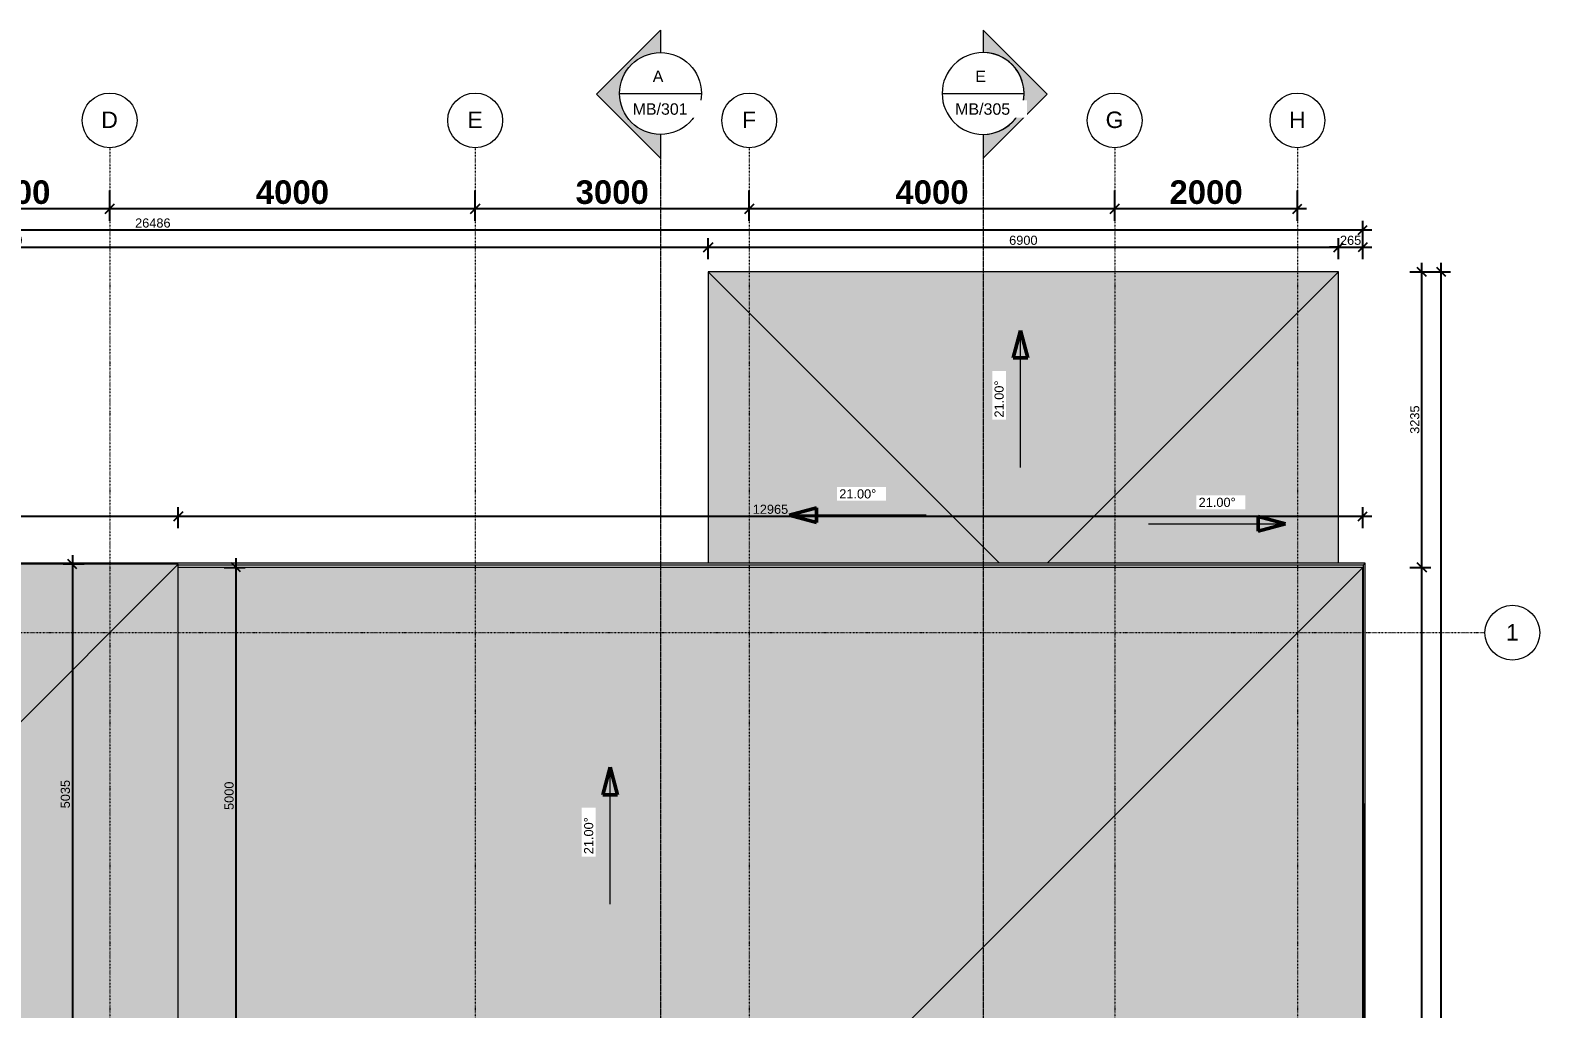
# Model space of a CAD drawing. Header units: millimetres. Extents: x -21051 to 202668, y -15646 to 13691.
# Drawn here: x 185736 to 202259, y 2977 to 13691 of the extents above; entities that cross this region are included whole.
import ezdxf

# ---------------------------------------------------------------- set-up
doc = ezdxf.new("R2010")
doc.units = ezdxf.units.MM
doc.linetypes.add('Dash dot', pattern=[15.875, 6.35, -4.7625, 0, -4.7625])
doc.linetypes.add('TD_Level Line', pattern=[8, 4, -2, 0, -2])
for name, color, linetype, lineweight in [('A-ANNO-DIMS', 211, 'Continuous', 9), ('A-DETL-MBND', 5, 'Continuous', 5), ('A-ROOF', 132, 'Continuous', 5), ('A-ROOF-PATT', 132, 'Continuous', 5), ('G-ANNO-DIMS', 111, 'Continuous', 9), ('G-ANNO-SYMB', 111, 'Continuous', 9), ('S-GRID', 1, 'Continuous', 9), ('S-GRID-IDEN', 1, 'Continuous', 9)]:
    doc.layers.add(name, color=color, linetype=linetype, lineweight=lineweight)
doc.layers.get('0').off()
doc.styles.add('Arial', font='arial.ttf', dxfattribs={"height": 250})
doc.styles.add('Arial_1', font='arial.ttf', dxfattribs={"height": 125})
doc.styles.add('Arial_2', font='arial.ttf', dxfattribs={"height": 180})
doc.styles.add('Arial_3', font='arial.ttf', dxfattribs={"height": 100})
doc.styles.add('Arial_B', font='arialbd.ttf', dxfattribs={"height": 257.936508})
doc.dimstyles.new('Arial_1_0', dxfattribs={"dimscale": 304.8, "dimtxt": 102.02594, "dimasz": 0.328084, "dimexe": 0.328084, "dimexo": 0.0625, "dimgap": 0.082021, "dimtad": 1, "dimdec": 0, "dimzin": 0, "dimdsep": 46, "dimtxsty": 'Arial_3', "dimblk1": 'OBLIQUE', "dimblk2": 'OBLIQUE', "dimsah": 1, "dimcen": 0.09, "dimdle": 0.328084, "dimazin": 0, "dimtfac": 1, "dimtdec": 4, "dimtix": 1, "dimtmove": 0, "dimatfit": 3, "dimfxl": 0.492126, "dimfxlon": 1, "dimtvp": 1, "dimtolj": 1, "dimtzin": 0, "dimarcsym": 2})
doc.dimstyles.new('Arial_2_5', dxfattribs={"dimscale": 304.8, "dimtxt": 255.06485, "dimasz": 0.328084, "dimexe": 0.656168, "dimexo": 0.0625, "dimgap": 0.164042, "dimtad": 1, "dimdec": 0, "dimzin": 0, "dimdsep": 46, "dimtxsty": 'Arial_B', "dimblk1": 'OBLIQUE', "dimblk2": 'OBLIQUE', "dimsah": 1, "dimcen": 0.09, "dimdle": 0.328084, "dimazin": 0, "dimtfac": 1, "dimtdec": 4, "dimtix": 1, "dimtmove": 0, "dimatfit": 3, "dimfxl": 0.492126, "dimfxlon": 1, "dimtvp": 1, "dimtolj": 1, "dimtzin": 0, "dimarcsym": 2})

# ---------------------------------------------------------------- blocks, each defined once
blk = doc.blocks.new('PARAPET4 - PARAPET-973503-03_Roof Level')
at = {"layer": 'A-DETL-MBND'}
for p, q in [((7273, -9136), (6532, 13433)), ((6828, 3847), (7254, -9117)), ((-9183, -9677), (7273, -9136)), ((7254, -9117), (-9164, -9657))]:
    blk.add_line(p, q, dxfattribs=at)
blk.add_open_spline([(7254, -9117), (7256, -9119), (7259, -9121), (7262, -9125), (7264, -9127), (7266, -9128), (7267, -9130), (7269, -9131), (7271, -9133), (7273, -9135), (7274, -9136), (7274, -9136), (7273, -9135)], degree=3, knots=[-1, -1, -1, -1, -0.9166667, -0.875, -0.8333333, -0.7916667, -0.7708333, -0.75, -0.6666667, -0.6111111, -0.5555556, -0.4444444, -0.4444444, -0.4444444, -0.4444444], dxfattribs=at)
blk = doc.blocks.new('Section - _-1243848-03_Roof Level')
at = {"layer": 'G-ANNO-SYMB'}
h = blk.add_hatch(color=256, dxfattribs=at)
edge = h.paths.add_edge_path()
edge.add_line((-12.93, 0), (-5.93, 7))
edge.add_line((-5.93, 7), (1.07, 0))
edge.add_line((1.07, 0), (-1.52, 0))
edge.add_arc((-6, 0), 4.48, 0, 180)
edge.add_line((-10.48, 0), (-12.93, 0))
for p, q in [((-5.93, 7), (-12.93, 0)), ((1.07, 0), (-5.93, 7)), ((-12.93, 0), (-10.48, 0)), ((-1.52, 0), (1.07, 0))]:
    blk.add_line(p, q, dxfattribs=at)
for start, end in [(360, 180), (0, 180), (180, 360)]:
    blk.add_arc((-6, 0), 4.48, start, end, dxfattribs=at)
blk = doc.blocks.new('Grid - _-182767-03_Roof Level')
at = {"layer": 'S-GRID-IDEN'}
blk.add_circle((0, 0), 3, dxfattribs=at)
blk = doc.blocks.new('_Oblique')
at = {"color": 0, "linetype": 'ByBlock', "lineweight": -2}
blk.add_line((-0.5, -0.5), (0.5, 0.5), dxfattribs=at)
blk = doc.blocks.new('*D1667')
at = {"layer": 'A-ANNO-DIMS', "color": 0, "lineweight": -2, "transparency": 16777216}
for p, q in [((197606, 11604), (197606, 11935)), ((199606, 11604), (199606, 11935)), ((199706, 11735), (197506, 11735))]:
    blk.add_line(p, q, dxfattribs=at)
at = {"layer": 'Defpoints', "color": 0, "transparency": 16777216}
for p in [(197606, 11735), (197606, 11585), (199606, 11585)]:
    blk.add_point(p, dxfattribs=at)
at = {"layer": 'A-ANNO-DIMS', "color": 0, "lineweight": -2, "transparency": 16777216, "xscale": 100, "yscale": 100, "zscale": 100, "rotation": 180}
blk.add_blockref('_Oblique', (197606, 11735), dxfattribs=at)
at = {"layer": 'A-ANNO-DIMS', "color": 0, "lineweight": -2, "transparency": 16777216, "xscale": 100, "yscale": 100, "zscale": 100}
blk.add_blockref('_Oblique', (199606, 11735), dxfattribs=at)
at = {"layer": 'A-ANNO-DIMS', "color": 0, "transparency": 16777216, "insert": (198606, 11916), "char_height": 257.9, "width": 932.81, "attachment_point": 5, "style": 'Arial_B'}
blk.add_mtext('\\A1;2000', dxfattribs=at)
blk = doc.blocks.new('*D1668')
at = {"layer": 'A-ANNO-DIMS', "color": 0, "lineweight": -2, "transparency": 16777216}
for p, q in [((193606, 11604), (193606, 11935)), ((197606, 11604), (197606, 11935)), ((197706, 11735), (193506, 11735))]:
    blk.add_line(p, q, dxfattribs=at)
at = {"layer": 'Defpoints', "color": 0, "transparency": 16777216}
for p in [(193606, 11735), (193606, 11585), (197606, 11585)]:
    blk.add_point(p, dxfattribs=at)
at = {"layer": 'A-ANNO-DIMS', "color": 0, "lineweight": -2, "transparency": 16777216, "xscale": 100, "yscale": 100, "zscale": 100, "rotation": 180}
blk.add_blockref('_Oblique', (193606, 11735), dxfattribs=at)
at = {"layer": 'A-ANNO-DIMS', "color": 0, "lineweight": -2, "transparency": 16777216, "xscale": 100, "yscale": 100, "zscale": 100}
blk.add_blockref('_Oblique', (197606, 11735), dxfattribs=at)
at = {"layer": 'A-ANNO-DIMS', "color": 0, "transparency": 16777216, "insert": (195606, 11916), "char_height": 257.9, "width": 932.81, "attachment_point": 5, "style": 'Arial_B'}
blk.add_mtext('\\A1;4000', dxfattribs=at)
blk = doc.blocks.new('*D1669')
at = {"layer": 'A-ANNO-DIMS', "color": 0, "lineweight": -2, "transparency": 16777216}
for p, q in [((190606, 11604), (190606, 11935)), ((193606, 11604), (193606, 11935)), ((193706, 11735), (190506, 11735))]:
    blk.add_line(p, q, dxfattribs=at)
at = {"layer": 'Defpoints', "color": 0, "transparency": 16777216}
for p in [(190606, 11735), (190606, 11585), (193606, 11585)]:
    blk.add_point(p, dxfattribs=at)
at = {"layer": 'A-ANNO-DIMS', "color": 0, "lineweight": -2, "transparency": 16777216, "xscale": 100, "yscale": 100, "zscale": 100, "rotation": 180}
blk.add_blockref('_Oblique', (190606, 11735), dxfattribs=at)
at = {"layer": 'A-ANNO-DIMS', "color": 0, "lineweight": -2, "transparency": 16777216, "xscale": 100, "yscale": 100, "zscale": 100}
blk.add_blockref('_Oblique', (193606, 11735), dxfattribs=at)
at = {"layer": 'A-ANNO-DIMS', "color": 0, "transparency": 16777216, "insert": (192106, 11916), "char_height": 257.9, "width": 932.81, "attachment_point": 5, "style": 'Arial_B'}
blk.add_mtext('\\A1;3000', dxfattribs=at)
blk = doc.blocks.new('*D1670')
at = {"layer": 'A-ANNO-DIMS', "color": 0, "lineweight": -2, "transparency": 16777216}
for p, q in [((186606, 11604), (186606, 11935)), ((190606, 11604), (190606, 11935)), ((190706, 11735), (186506, 11735))]:
    blk.add_line(p, q, dxfattribs=at)
at = {"layer": 'Defpoints', "color": 0, "transparency": 16777216}
for p in [(186606, 11735), (186606, 11585), (190606, 11585)]:
    blk.add_point(p, dxfattribs=at)
at = {"layer": 'A-ANNO-DIMS', "color": 0, "lineweight": -2, "transparency": 16777216, "xscale": 100, "yscale": 100, "zscale": 100, "rotation": 180}
blk.add_blockref('_Oblique', (186606, 11735), dxfattribs=at)
at = {"layer": 'A-ANNO-DIMS', "color": 0, "lineweight": -2, "transparency": 16777216, "xscale": 100, "yscale": 100, "zscale": 100}
blk.add_blockref('_Oblique', (190606, 11735), dxfattribs=at)
at = {"layer": 'A-ANNO-DIMS', "color": 0, "transparency": 16777216, "insert": (188606, 11916), "char_height": 257.9, "width": 932.81, "attachment_point": 5, "style": 'Arial_B'}
blk.add_mtext('\\A1;4000', dxfattribs=at)
blk = doc.blocks.new('*D1671')
at = {"layer": 'A-ANNO-DIMS', "color": 0, "lineweight": -2, "transparency": 16777216}
for p, q in [((184506, 11604), (184506, 11935)), ((186606, 11604), (186606, 11935)), ((186706, 11735), (184406, 11735))]:
    blk.add_line(p, q, dxfattribs=at)
at = {"layer": 'Defpoints', "color": 0, "transparency": 16777216}
for p in [(184506, 11735), (184506, 11585), (186606, 11585)]:
    blk.add_point(p, dxfattribs=at)
at = {"layer": 'A-ANNO-DIMS', "color": 0, "lineweight": -2, "transparency": 16777216, "xscale": 100, "yscale": 100, "zscale": 100, "rotation": 180}
blk.add_blockref('_Oblique', (184506, 11735), dxfattribs=at)
at = {"layer": 'A-ANNO-DIMS', "color": 0, "lineweight": -2, "transparency": 16777216, "xscale": 100, "yscale": 100, "zscale": 100}
blk.add_blockref('_Oblique', (186606, 11735), dxfattribs=at)
at = {"layer": 'A-ANNO-DIMS', "color": 0, "transparency": 16777216, "insert": (185556, 11916), "char_height": 257.9, "width": 932.81, "attachment_point": 5, "style": 'Arial_B'}
blk.add_mtext('\\A1;2100', dxfattribs=at)
blk = doc.blocks.new('*D1633')
at = {"layer": 'A-ANNO-DIMS', "color": 0, "lineweight": -2, "transparency": 16777216}
for p, q in [((177756, 8238), (177756, 8469)), ((187356, 8238), (187356, 8469)), ((177656, 8369), (187456, 8369))]:
    blk.add_line(p, q, dxfattribs=at)
at = {"layer": 'Defpoints', "color": 0, "transparency": 16777216}
for p in [(187356, 8369), (177756, 8219), (187356, 8219)]:
    blk.add_point(p, dxfattribs=at)
at = {"layer": 'A-ANNO-DIMS', "color": 0, "lineweight": -2, "transparency": 16777216, "xscale": 100, "yscale": 100, "zscale": 100, "rotation": 180}
blk.add_blockref('_Oblique', (177756, 8369), dxfattribs=at)
at = {"layer": 'A-ANNO-DIMS', "color": 0, "lineweight": -2, "transparency": 16777216, "xscale": 100, "yscale": 100, "zscale": 100}
blk.add_blockref('_Oblique', (187356, 8369), dxfattribs=at)
at = {"layer": 'A-ANNO-DIMS', "color": 0, "transparency": 16777216, "insert": (182556, 8445), "char_height": 100, "width": 369.18, "attachment_point": 5, "style": 'Arial_3'}
blk.add_mtext('\\A1;9600', dxfattribs=at)
blk = doc.blocks.new('*D1634')
at = {"layer": 'A-ANNO-DIMS', "color": 0, "lineweight": -2, "transparency": 16777216}
for p, q in [((187356, 8238), (187356, 8469)), ((200321, 8238), (200321, 8469)), ((187256, 8369), (200421, 8369))]:
    blk.add_line(p, q, dxfattribs=at)
at = {"layer": 'Defpoints', "color": 0, "transparency": 16777216}
for p in [(200321, 8369), (187356, 8219), (200321, 8219)]:
    blk.add_point(p, dxfattribs=at)
at = {"layer": 'A-ANNO-DIMS', "color": 0, "lineweight": -2, "transparency": 16777216, "xscale": 100, "yscale": 100, "zscale": 100, "rotation": 180}
blk.add_blockref('_Oblique', (187356, 8369), dxfattribs=at)
at = {"layer": 'A-ANNO-DIMS', "color": 0, "lineweight": -2, "transparency": 16777216, "xscale": 100, "yscale": 100, "zscale": 100}
blk.add_blockref('_Oblique', (200321, 8369), dxfattribs=at)
at = {"layer": 'A-ANNO-DIMS', "color": 0, "transparency": 16777216, "insert": (193838, 8445), "char_height": 100, "width": 461.47, "attachment_point": 5, "style": 'Arial_3'}
blk.add_mtext('\\A1;12965', dxfattribs=at)
blk = doc.blocks.new('*D1636')
at = {"layer": 'A-ANNO-DIMS', "color": 0, "lineweight": -2, "transparency": 16777216}
for p, q in [((177756, 11183), (177756, 11414)), ((193156, 11183), (193156, 11414)), ((177656, 11314), (193256, 11314))]:
    blk.add_line(p, q, dxfattribs=at)
at = {"layer": 'Defpoints', "color": 0, "transparency": 16777216}
for p in [(193156, 11314), (177756, 11164), (193156, 11164)]:
    blk.add_point(p, dxfattribs=at)
at = {"layer": 'A-ANNO-DIMS', "color": 0, "lineweight": -2, "transparency": 16777216, "xscale": 100, "yscale": 100, "zscale": 100, "rotation": 180}
blk.add_blockref('_Oblique', (177756, 11314), dxfattribs=at)
at = {"layer": 'A-ANNO-DIMS', "color": 0, "lineweight": -2, "transparency": 16777216, "xscale": 100, "yscale": 100, "zscale": 100}
blk.add_blockref('_Oblique', (193156, 11314), dxfattribs=at)
at = {"layer": 'A-ANNO-DIMS', "color": 0, "transparency": 16777216, "insert": (185456, 11390), "char_height": 100, "width": 461.47, "attachment_point": 5, "style": 'Arial_3'}
blk.add_mtext('\\A1;15400', dxfattribs=at)
blk = doc.blocks.new('*D1637')
at = {"layer": 'A-ANNO-DIMS', "color": 0, "lineweight": -2, "transparency": 16777216}
for p, q in [((193156, 11183), (193156, 11414)), ((200056, 11183), (200056, 11414)), ((193056, 11314), (200156, 11314))]:
    blk.add_line(p, q, dxfattribs=at)
at = {"layer": 'Defpoints', "color": 0, "transparency": 16777216}
for p in [(200056, 11314), (193156, 11164), (200056, 11164)]:
    blk.add_point(p, dxfattribs=at)
at = {"layer": 'A-ANNO-DIMS', "color": 0, "lineweight": -2, "transparency": 16777216, "xscale": 100, "yscale": 100, "zscale": 100, "rotation": 180}
blk.add_blockref('_Oblique', (193156, 11314), dxfattribs=at)
at = {"layer": 'A-ANNO-DIMS', "color": 0, "lineweight": -2, "transparency": 16777216, "xscale": 100, "yscale": 100, "zscale": 100}
blk.add_blockref('_Oblique', (200056, 11314), dxfattribs=at)
at = {"layer": 'A-ANNO-DIMS', "color": 0, "transparency": 16777216, "insert": (196606, 11390), "char_height": 100, "width": 369.18, "attachment_point": 5, "style": 'Arial_3'}
blk.add_mtext('\\A1;6900', dxfattribs=at)
blk = doc.blocks.new('*D1638')
at = {"layer": 'A-ANNO-DIMS', "color": 0, "lineweight": -2, "transparency": 16777216}
for p, q in [((200056, 11183), (200056, 11414)), ((200321, 11183), (200321, 11414)), ((200056, 11314), (199956, 11314)), ((200056, 11314), (200321, 11314)), ((200321, 11314), (200421, 11314))]:
    blk.add_line(p, q, dxfattribs=at)
at = {"layer": 'Defpoints', "color": 0, "transparency": 16777216}
for p in [(200321, 11314), (200056, 11164), (200321, 11164)]:
    blk.add_point(p, dxfattribs=at)
at = {"layer": 'A-ANNO-DIMS', "color": 0, "lineweight": -2, "transparency": 16777216, "xscale": 100, "yscale": 100, "zscale": 100}
blk.add_blockref('_Oblique', (200056, 11314), dxfattribs=at)
at = {"layer": 'A-ANNO-DIMS', "color": 0, "lineweight": -2, "transparency": 16777216, "xscale": 100, "yscale": 100, "zscale": 100, "rotation": 180}
blk.add_blockref('_Oblique', (200321, 11314), dxfattribs=at)
at = {"layer": 'A-ANNO-DIMS', "color": 0, "transparency": 16777216, "insert": (200188, 11390), "char_height": 100, "width": 276.88, "attachment_point": 5, "style": 'Arial_3'}
blk.add_mtext('\\A1;265', dxfattribs=at)
blk = doc.blocks.new('*D1639')
at = {"layer": 'A-ANNO-DIMS', "color": 0, "lineweight": -2, "transparency": 16777216}
for p, q in [((173834, 11372), (173834, 11603)), ((200321, 11372), (200321, 11603)), ((200421, 11503), (173734, 11503))]:
    blk.add_line(p, q, dxfattribs=at)
at = {"layer": 'Defpoints', "color": 0, "transparency": 16777216}
for p in [(173834, 11503), (173834, 11353), (200321, 11353)]:
    blk.add_point(p, dxfattribs=at)
at = {"layer": 'A-ANNO-DIMS', "color": 0, "lineweight": -2, "transparency": 16777216, "xscale": 100, "yscale": 100, "zscale": 100, "rotation": 180}
blk.add_blockref('_Oblique', (173834, 11503), dxfattribs=at)
at = {"layer": 'A-ANNO-DIMS', "color": 0, "lineweight": -2, "transparency": 16777216, "xscale": 100, "yscale": 100, "zscale": 100}
blk.add_blockref('_Oblique', (200321, 11503), dxfattribs=at)
at = {"layer": 'A-ANNO-DIMS', "color": 0, "transparency": 16777216, "insert": (187078, 11579), "char_height": 100, "width": 461.47, "attachment_point": 5, "style": 'Arial_3'}
blk.add_mtext('\\A1;26486', dxfattribs=at)
blk = doc.blocks.new('*D1660')
at = {"layer": 'A-ANNO-DIMS', "color": 0, "lineweight": -2, "transparency": 16777216}
for p, q in [((187858, 7809), (188089, 7809)), ((187989, 2709), (187989, 7909)), ((187858, 2809), (188089, 2809))]:
    blk.add_line(p, q, dxfattribs=at)
at = {"layer": 'Defpoints', "color": 0, "transparency": 16777216}
for p in [(187839, 7809), (187989, 7809), (187839, 2809)]:
    blk.add_point(p, dxfattribs=at)
at = {"layer": 'A-ANNO-DIMS', "color": 0, "lineweight": -2, "transparency": 16777216, "xscale": 100, "yscale": 100, "zscale": 100}
for p, rotation in [((187989, 7809), 90), ((187989, 2809), 270)]:
    blk.add_blockref('_Oblique', p, dxfattribs=dict(at, rotation=rotation))
at = {"layer": 'A-ANNO-DIMS', "color": 0, "transparency": 16777216, "insert": (187913, 5309), "char_height": 100, "width": 369.18, "attachment_point": 5, "rotation": 90, "style": 'Arial_3'}
blk.add_mtext('\\A1;5000', dxfattribs=at)
blk = doc.blocks.new('*D1661')
at = {"layer": 'A-ANNO-DIMS', "color": 0, "lineweight": -2, "transparency": 16777216}
for p, q in [((186197, 7944), (186197, 2709)), ((186328, 7844), (186097, 7844)), ((186328, 2809), (186097, 2809))]:
    blk.add_line(p, q, dxfattribs=at)
at = {"layer": 'Defpoints', "color": 0, "transparency": 16777216}
for p in [(186347, 7844), (186197, 2809), (186347, 2809)]:
    blk.add_point(p, dxfattribs=at)
at = {"layer": 'A-ANNO-DIMS', "color": 0, "lineweight": -2, "transparency": 16777216, "xscale": 100, "yscale": 100, "zscale": 100}
for p, rotation in [((186197, 7844), 90), ((186197, 2809), 270)]:
    blk.add_blockref('_Oblique', p, dxfattribs=dict(at, rotation=rotation))
at = {"layer": 'A-ANNO-DIMS', "color": 0, "transparency": 16777216, "insert": (186121, 5327), "char_height": 100, "width": 369.18, "attachment_point": 5, "rotation": 90, "style": 'Arial_3'}
blk.add_mtext('\\A1;5035', dxfattribs=at)
blk = doc.blocks.new('*D1629')
at = {"layer": 'A-ANNO-DIMS', "color": 0, "lineweight": -2, "transparency": 16777216}
for p, q in [((200836, 7809), (201067, 7809)), ((200967, -8721), (200967, 7909)), ((200836, -8621), (201067, -8621))]:
    blk.add_line(p, q, dxfattribs=at)
at = {"layer": 'Defpoints', "color": 0, "transparency": 16777216}
for p in [(200817, 7809), (200967, 7809), (200817, -8621)]:
    blk.add_point(p, dxfattribs=at)
at = {"layer": 'A-ANNO-DIMS', "color": 0, "lineweight": -2, "transparency": 16777216, "xscale": 100, "yscale": 100, "zscale": 100}
for p, rotation in [((200967, 7809), 90), ((200967, -8621), 270)]:
    blk.add_blockref('_Oblique', p, dxfattribs=dict(at, rotation=rotation))
at = {"layer": 'A-ANNO-DIMS', "color": 0, "transparency": 16777216, "insert": (200891, -406), "char_height": 100, "width": 461.47, "attachment_point": 5, "rotation": 90, "style": 'Arial_3'}
blk.add_mtext('\\A1;16430', dxfattribs=at)
blk = doc.blocks.new('*D1630')
at = {"layer": 'A-ANNO-DIMS', "color": 0, "lineweight": -2, "transparency": 16777216}
for p, q in [((200967, 7709), (200967, 11144)), ((200836, 11044), (201067, 11044)), ((200836, 7809), (201067, 7809))]:
    blk.add_line(p, q, dxfattribs=at)
at = {"layer": 'Defpoints', "color": 0, "transparency": 16777216}
for p in [(200817, 11044), (200967, 11044), (200817, 7809)]:
    blk.add_point(p, dxfattribs=at)
at = {"layer": 'A-ANNO-DIMS', "color": 0, "lineweight": -2, "transparency": 16777216, "xscale": 100, "yscale": 100, "zscale": 100}
for p, rotation in [((200967, 11044), 90), ((200967, 7809), 270)]:
    blk.add_blockref('_Oblique', p, dxfattribs=dict(at, rotation=rotation))
at = {"layer": 'A-ANNO-DIMS', "color": 0, "transparency": 16777216, "insert": (200891, 9427), "char_height": 100, "width": 369.18, "attachment_point": 5, "rotation": 90, "style": 'Arial_3'}
blk.add_mtext('\\A1;3235', dxfattribs=at)
blk = doc.blocks.new('*D1631')
at = {"layer": 'A-ANNO-DIMS', "color": 0, "lineweight": -2, "transparency": 16777216}
for p, q in [((201181, -12721), (201181, 11144)), ((201050, 11044), (201281, 11044)), ((201050, -12621), (201281, -12621))]:
    blk.add_line(p, q, dxfattribs=at)
at = {"layer": 'Defpoints', "color": 0, "transparency": 16777216}
for p in [(201031, 11044), (201181, 11044), (201031, -12621)]:
    blk.add_point(p, dxfattribs=at)
at = {"layer": 'A-ANNO-DIMS', "color": 0, "lineweight": -2, "transparency": 16777216, "xscale": 100, "yscale": 100, "zscale": 100}
for p, rotation in [((201181, 11044), 90), ((201181, -12621), 270)]:
    blk.add_blockref('_Oblique', p, dxfattribs=dict(at, rotation=rotation))
at = {"layer": 'A-ANNO-DIMS', "color": 0, "transparency": 16777216, "insert": (201105, -788), "char_height": 100, "width": 461.47, "attachment_point": 5, "rotation": 90, "style": 'Arial_3'}
blk.add_mtext('\\A1;23665', dxfattribs=at)

msp = doc.modelspace()

# ---------------------------------------------------------------- hatches: boundary and pattern name
at = {"layer": 'A-DETL-MBND'}
h = msp.add_hatch(dxfattribs=at)
h.set_pattern_fill('FP_11', color=256, style=0, pattern_type=2)
h.set_pattern_definition([(185.321, (191581.6423, 768.729), (1422.777465, 126.991261), [109.552, -2629.24]), (90, (191472.56, 758.57), (-118.565, 127), [10.16, -116.84]), (270, (191463.08, 885.57), (118.565, -127), [35.56, -91.44]), (0, (191463.08, 850.01), (118.565, 127), [11.856, -106.708]), (180, (191474.93, 768.73), (-118.565, -127), [11.856, -106.708]), (270, (191463.08, 768.73), (118.565, -127), [10.16, -116.84]), (270, (191472.56, 885.57), (118.565, -127), [25.4, -101.6]), (354.679, (191472.5623, 860.169), (1422.777465, -126.991261), [109.552, -2629.24]), (320.782, (191478.4913, 860.169), (-2015.6072356, 1650.990985), [32.138, -3181.648]), (287.286, (191503.39, 839.85), (118.566, -253.99939), [31.922, -367.1]), (252.714, (191512.875, 809.37), (118.566, 253.99939), [31.922, -367.1]), (219.218, (191503.3893, 778.889), (-2015.6072356, -1650.990985), [32.138, -3181.648]), (288.981, (191495.09, 833.499), (-474.2663295, 1396.997354), [25.517, -2526.225]), (251.019, (191503.389, 809.369), (-474.2663295, -1396.997354), [25.517, -2526.225]), (219.321, (191495.09, 785.239), (-1541.347746, -1269.9923843), [26.055, -2579.41]), (320.679, (191474.934, 850.009), (-1541.347746, 1269.9923843), [26.055, -2579.41])])
h.paths.add_polyline_path([(195019.6, 7854.7), (196345.3, 7854.7), (193155.9, 11044), (193155.9, 7854.7), (194595.4, 7854.7)])
h = msp.add_hatch(dxfattribs=at)
h.set_pattern_fill('FP_12', color=256, style=0, pattern_type=2)
h.set_pattern_definition([(95.321, (190860.0623, 1865.303), (126.991261, -1422.7774649), [109.552, -2629.24]), (0, (190849.9, 1974.38), (127, 118.565), [10.16, -116.84]), (180, (190976.9, 1983.87), (-127, -118.565), [35.56, -91.44]), (270, (190941.34, 1983.87), (127, -118.565), [11.856, -106.708]), (90, (190860.06, 1972.01), (-127, 118.565), [11.856, -106.708]), (180, (190860.06, 1983.87), (-127, -118.565), [10.16, -116.84]), (180, (190976.9, 1974.38), (-127, -118.565), [25.4, -101.6]), (264.679, (190951.5023, 1974.383), (-126.991261, -1422.777465), [109.552, -2629.24]), (230.782, (190951.5023, 1968.455), (1650.990985, 2015.6072356), [32.138, -3181.648]), (197.286, (190931.182, 1943.556), (-253.99939, -118.566), [31.922, -367.1]), (162.714, (190900.702, 1934.07), (253.99939, -118.566), [31.922, -367.1]), (129.218, (190870.2223, 1943.556), (-1650.990985, 2015.6072356), [32.138, -3181.648]), (198.981, (190924.832, 1951.856), (1396.9973541, 474.2663295), [25.517, -2526.225]), (161.019, (190900.702, 1943.556), (-1396.9973541, 474.2663295), [25.517, -2526.225]), (129.321, (190876.572, 1951.856), (-1269.9923843, 1541.3477461), [26.055, -2579.41]), (230.679, (190941.342, 1972.012), (1269.9923843, 1541.3477461), [26.055, -2579.41])])
h.paths.add_polyline_path([(196345.3, 7854.7), (196866.6, 7854.7), (200055.9, 11044), (193155.9, 11044), (196292.3, 7907.7)])
h = msp.add_hatch(dxfattribs=at)
h.set_pattern_fill('FP_13', color=256, style=0, pattern_type=2)
h.set_pattern_definition([(5.321, (191818.0063, 1002.409), (-1422.7774649, -126.991261), [109.552, -2629.24]), (270, (191927.09, 1012.57), (118.565, -127), [10.16, -116.84]), (90, (191936.57, 885.57), (-118.565, 127), [35.56, -91.44]), (180, (191936.57, 921.13), (-118.565, -127), [11.856, -106.708]), (0, (191924.71, 1002.41), (118.565, 127), [11.856, -106.708]), (90, (191936.57, 1002.41), (-118.565, 127), [10.16, -116.84]), (90, (191927.09, 885.57), (-118.565, 127), [25.4, -101.6]), (174.679, (191927.0863, 910.969), (-1422.7774649, 126.991261), [109.552, -2629.24]), (140.782, (191921.1573, 910.969), (2015.6072356, -1650.990985), [32.138, -3181.648]), (107.286, (191896.26, 931.29), (-118.566, 253.99939), [31.922, -367.1]), (72.714, (191886.773, 961.77), (-118.566, -253.99939), [31.922, -367.1]), (39.218, (191896.2593, 992.249), (2015.6072356, 1650.990985), [32.138, -3181.648]), (108.981, (191904.558, 937.639), (474.2663295, -1396.9973541), [25.517, -2526.225]), (71.019, (191896.259, 961.769), (474.2663295, 1396.9973541), [25.517, -2526.225]), (39.321, (191904.558, 985.899), (1541.3477461, 1269.9923843), [26.055, -2579.41]), (140.679, (191924.714, 921.129), (1541.3477461, -1269.9923843), [26.055, -2579.41])])
h.paths.add_polyline_path([(198837.5, 7854.7), (200055.9, 7854.7), (200055.9, 11044), (196866.6, 7854.7), (197989.1, 7854.7)])
h = msp.add_hatch(dxfattribs=at)
h.set_pattern_fill('FP_1', color=256, style=0, pattern_type=2)
h.set_pattern_definition([(95.321, (190860.0623, 1786.207), (126.991261, -1422.777465), [109.552, -2629.24]), (0, (190849.9, 1895.29), (127, 118.565), [10.16, -116.84]), (180, (190976.9, 1904.77), (-127, -118.565), [35.56, -91.44]), (270, (190941.34, 1904.77), (127, -118.565), [11.856, -106.708]), (90, (190860.06, 1892.91), (-127, 118.565), [11.856, -106.708]), (180, (190860.06, 1904.77), (-127, -118.565), [10.16, -116.84]), (180, (190976.9, 1895.29), (-127, -118.565), [25.4, -101.6]), (264.679, (190951.5023, 1895.287), (-126.991261, -1422.777465), [109.552, -2629.24]), (230.782, (190951.5023, 1889.359), (1650.990985, 2015.6072356), [32.138, -3181.648]), (197.286, (190931.182, 1864.46), (-253.99939, -118.566), [31.922, -367.1]), (162.714, (190900.702, 1854.975), (253.99939, -118.566), [31.922, -367.1]), (129.218, (190870.2223, 1864.46), (-1650.990985, 2015.6072356), [32.138, -3181.648]), (198.981, (190924.832, 1872.759), (1396.997354, 474.2663295), [25.517, -2526.225]), (161.019, (190900.702, 1864.46), (-1396.997354, 474.2663295), [25.517, -2526.225]), (129.321, (190876.572, 1872.759), (-1269.9923843, 1541.347746), [26.055, -2579.41]), (230.679, (190941.342, 1892.915), (1269.9923843, 1541.347746), [26.055, -2579.41])])
h.paths.add_polyline_path([(193735.9, 1224), (200320.9, 7809), (187355.9, 7809), (187355.9, 2824), (193735.9, 2824), (193735.9, 2056.8)])
h = msp.add_hatch(dxfattribs=at)
h.set_pattern_fill('FP_2', color=256, style=0, pattern_type=2)
h.set_pattern_definition([(5.321, (192188.4063, 1002.409), (-1422.777465, -126.991261), [109.552, -2629.24]), (270, (192297.49, 1012.57), (118.565, -127), [10.16, -116.84]), (90, (192306.97, 885.57), (-118.565, 127), [35.56, -91.44]), (180, (192306.97, 921.13), (-118.565, -127), [11.856, -106.708]), (0, (192295.12, 1002.41), (118.565, 127), [11.856, -106.708]), (90, (192306.97, 1002.41), (-118.565, 127), [10.16, -116.84]), (90, (192297.49, 885.57), (-118.565, 127), [25.4, -101.6]), (174.679, (192297.4863, 910.969), (-1422.777465, 126.991261), [109.552, -2629.24]), (140.782, (192291.5583, 910.969), (2015.6072356, -1650.990985), [32.138, -3181.648]), (107.286, (192266.66, 931.29), (-118.566, 253.99939), [31.922, -367.1]), (72.714, (192257.174, 961.77), (-118.566, -253.99939), [31.922, -367.1]), (39.218, (192266.6593, 992.249), (2015.6072356, 1650.990985), [32.138, -3181.648]), (108.981, (192274.959, 937.639), (474.2663295, -1396.9973541), [25.517, -2526.225]), (71.019, (192266.659, 961.769), (474.2663295, 1396.9973541), [25.517, -2526.225]), (39.321, (192274.959, 985.899), (1541.347746, 1269.9923843), [26.055, -2579.41]), (140.679, (192295.115, 921.129), (1541.347746, -1269.9923843), [26.055, -2579.41])])
h.paths.add_polyline_path([(200320.9, -8621), (200320.9, 7809), (193735.9, 1224), (193735.9, -2036), (200195.5, -8495.5)])
at = {"layer": 'A-ROOF-PATT'}
h = msp.add_hatch(dxfattribs=at)
h.set_pattern_fill('FP_9', color=256, style=0, pattern_type=2)
h.set_pattern_definition([(95.321, (190860.0623, 1742.186), (126.991261, -1422.7774649), [109.552, -2629.24]), (0, (190849.9, 1851.26), (127, 118.565), [10.16, -116.84]), (180, (190976.9, 1860.75), (-127, -118.565), [35.56, -91.44]), (270, (190941.34, 1860.75), (127, -118.565), [11.856, -106.708]), (90, (190860.06, 1848.9), (-127, 118.565), [11.856, -106.708]), (180, (190860.06, 1860.75), (-127, -118.565), [10.16, -116.84]), (180, (190976.9, 1851.26), (-127, -118.565), [25.4, -101.6]), (264.679, (190951.5023, 1851.265), (-126.991261, -1422.7774649), [109.552, -2629.24]), (230.782, (190951.5023, 1845.337), (1650.990985, 2015.6072356), [32.138, -3181.648]), (197.286, (190931.182, 1820.438), (-253.99939, -118.566), [31.922, -367.1]), (162.714, (190900.702, 1810.953), (253.99939, -118.566), [31.922, -367.1]), (129.218, (190870.2223, 1820.438), (-1650.990985, 2015.6072356), [32.138, -3181.648]), (198.981, (190924.832, 1828.738), (1396.9973541, 474.2663295), [25.517, -2526.225]), (161.019, (190900.702, 1820.438), (-1396.9973541, 474.2663295), [25.517, -2526.225]), (129.321, (190876.572, 1828.738), (-1269.9923843, 1541.3477461), [26.055, -2579.41]), (230.679, (190941.342, 1848.894), (1269.9923843, 1541.3477461), [26.055, -2579.41])])
h.paths.add_polyline_path([(182555.9, 3044), (187355.9, 7844), (177755.9, 7844), (182035.7, 3564.3)])
h = msp.add_hatch(dxfattribs=at)
h.set_pattern_fill('FP_10', color=256, style=0, pattern_type=2)
h.set_pattern_definition([(5.321, (190474.8263, 1002.409), (-1422.777465, -126.991261), [109.552, -2629.24]), (270, (190583.91, 1012.57), (118.565, -127), [10.16, -116.84]), (90, (190593.39, 885.57), (-118.565, 127), [35.56, -91.44]), (180, (190593.39, 921.13), (-118.565, -127), [11.856, -106.708]), (0, (190581.53, 1002.41), (118.565, 127), [11.856, -106.708]), (90, (190593.39, 1002.41), (-118.565, 127), [10.16, -116.84]), (90, (190583.91, 885.57), (-118.565, 127), [25.4, -101.6]), (174.679, (190583.9063, 910.969), (-1422.777465, 126.991261), [109.552, -2629.24]), (140.782, (190577.9773, 910.969), (2015.6072356, -1650.990985), [32.138, -3181.648]), (107.286, (190553.08, 931.29), (-118.566, 253.99939), [31.922, -367.1]), (72.714, (190543.594, 961.77), (-118.566, -253.99939), [31.922, -367.1]), (39.218, (190553.0793, 992.249), (2015.6072356, 1650.990985), [32.138, -3181.648]), (108.981, (190561.378, 937.639), (474.2663295, -1396.9973541), [25.517, -2526.225]), (71.019, (190553.079, 961.769), (474.2663295, 1396.9973541), [25.517, -2526.225]), (39.321, (190561.378, 985.899), (1541.347746, 1269.9923843), [26.055, -2579.41]), (140.679, (190581.534, 921.129), (1541.347746, -1269.9923843), [26.055, -2579.41])])
h.paths.add_polyline_path([(187355.9, -8656), (187355.9, -2041), (186490.9, -2041), (186490.9, -2021), (186475.9, -2021), (186475.9, 2824), (187355.9, 2824), (187355.9, 7844), (182555.9, 3044), (182555.9, -3856), (187195.5, -8495.5)])
at = {"layer": 'G-ANNO-DIMS', "lineweight": 50}
for points in [[(196575.1, 10402), (196494.7, 10102), (196655.4, 10102)], [(194043.1, 8379.5), (194343.1, 8299.1), (194343.1, 8459.9)], [(199476.6, 8287.1), (199176.6, 8367.5), (199176.6, 8206.7)], [(192082.7, 5621), (192002.3, 5321), (192163.1, 5321)]]:
    msp.add_hatch(color=256, dxfattribs=at).paths.add_polyline_path(points)

# ---------------------------------------------------------------- linework, layer by layer
at = {"layer": 'A-DETL-MBND'}
for p, q in [((193155.9, 11044), (193155.9, 7854.7)), ((200055.9, 11044), (193155.9, 11044)), ((196345.3, 7854.7), (193155.9, 11044)), ((196866.6, 7854.7), (200055.9, 11044)), ((200055.9, 7854.7), (200055.9, 11044)), ((200320.9, 7809), (187355.9, 7809)), ((193735.9, 1224), (200320.9, 7809)), ((200320.9, -8621), (200320.9, 7809))]:
    msp.add_line(p, q, dxfattribs=at)
at = {"layer": 'A-ROOF'}
for p, q in [((187355.9, 7844), (177755.9, 7844)), ((182555.9, 3044), (187355.9, 7844)), ((187355.9, 2824), (187355.9, 7844))]:
    msp.add_line(p, q, dxfattribs=at)
at = {"layer": 'G-ANNO-DIMS', "lineweight": 50}
for p, q in [((196575.1, 10402), (196494.7, 10102)), ((196655.4, 10102), (196575.1, 10402)), ((196494.7, 10102), (196655.4, 10102)), ((194343.1, 8459.9), (194043.1, 8379.5)), ((194343.1, 8299.1), (194343.1, 8459.9)), ((194043.1, 8379.5), (194343.1, 8299.1)), ((199476.6, 8287.1), (199176.6, 8367.5)), ((199176.6, 8367.5), (199176.6, 8206.7)), ((199176.6, 8206.7), (199476.6, 8287.1)), ((192082.7, 5621), (192002.3, 5321)), ((192163.1, 5321), (192082.7, 5621)), ((192002.3, 5321), (192163.1, 5321))]:
    msp.add_line(p, q, dxfattribs=at)
at = {"layer": 'G-ANNO-DIMS'}
for p, q in [((196575.1, 8902), (196575.1, 10402)), ((195543.1, 8379.5), (194043.1, 8379.5)), ((197976.6, 8287.1), (199476.6, 8287.1)), ((192082.7, 4121), (192082.7, 5621))]:
    msp.add_line(p, q, dxfattribs=at)
at = {"layer": 'G-ANNO-SYMB'}
for p, q in [((192186.7, 12998.2), (193082.7, 12998.2)), ((195717.4, 12998.2), (196613.4, 12998.2))]:
    msp.add_line(p, q, dxfattribs=at)
at = {"layer": 'G-ANNO-SYMB', "linetype": 'TD_Level Line', "lineweight": 18}
for p, q in [((192634.7, 12398.2), (192634.7, -13597.2)), ((196165.4, 12398.2), (196165.4, -13597.2))]:
    msp.add_line(p, q, dxfattribs=at)
at = {"layer": 'S-GRID', "linetype": 'Dash dot', "lineweight": 18}
for p, q in [((186605.9, 12402.9), (186605.9, 9902.9)), ((190605.9, 12402.9), (190605.9, 9902.9)), ((193605.9, 12402.9), (193605.9, 9902.9)), ((197605.9, 12402.9), (197605.9, 9902.9)), ((199605.9, 12402.9), (199605.9, 9902.9)), ((186605.9, 9902.9), (186605.9, -11253.8)), ((190605.9, 9902.9), (190605.9, -11253.8)), ((193605.9, 9902.9), (193605.9, -11253.8)), ((197605.9, 9902.9), (197605.9, -11253.8)), ((199605.9, 9902.9), (199605.9, -11253.8)), ((199158.9, 7094), (174907.3, 7094)), ((201658.9, 7094), (199158.9, 7094))]:
    msp.add_line(p, q, dxfattribs=at)

# ---------------------------------------------------------------- block references
at = {"layer": 'A-DETL-MBND', "rotation": 88.11700695989701}
msp.add_blockref('PARAPET4 - PARAPET-973503-03_Roof Level', (190976.9, 885.6), dxfattribs=at)
at = {"layer": 'G-ANNO-SYMB', "extrusion": (0, 0, -1), "xscale": 99.99999999999994, "yscale": 99.99999999999994, "zscale": 99.99999999999994, "rotation": 270.0000000000003}
msp.add_blockref('Section - _-1243848-03_Roof Level', (-192634.7, 12398.2), dxfattribs=at)
at = {"layer": 'G-ANNO-SYMB', "xscale": 99.99999999999994, "yscale": 99.99999999999994, "zscale": 99.99999999999994, "rotation": 269.9999999999995}
msp.add_blockref('Section - _-1243848-03_Roof Level', (196165.4, 12398.2), dxfattribs=at)
at = {"layer": 'S-GRID-IDEN'}
for p, xscale, yscale, zscale, rotation in [((186605.9, 12702.9), 99.99999999999994, 99.99999999999994, 99.99999999999994, 180), ((190605.9, 12702.9), 99.99999999999994, 99.99999999999994, 99.99999999999994, 180), ((193605.9, 12702.9), 99.99999999999994, 99.99999999999994, 99.99999999999994, 180), ((197605.9, 12702.9), 99.99999999999993, 99.99999999999993, 99.99999999999993, 180), ((199605.9, 12702.9), 99.99999999999993, 99.99999999999993, 99.99999999999993, 180), ((201958.9, 7094), 99.99999999999994, 99.99999999999994, 99.99999999999994, 90)]:
    msp.add_blockref('Grid - _-182767-03_Roof Level', p, dxfattribs=dict(at, xscale=xscale, yscale=yscale, zscale=zscale, rotation=rotation))

# ---------------------------------------------------------------- dimensions: what is measured, and where the dimension line sits
at = {"layer": 'A-ANNO-DIMS'}
for base, p1, p2, dimstyle, override, picture, middle in [((184505.9, 11734.7), (186605.9, 11584.7), (184505.9, 11584.7), 'Arial_2_5', {"dimpost": '<>', "dimfxl": 2100}, '*D1671', (185555.9, 11916.4)), ((186605.9, 11734.7), (190605.9, 11584.7), (186605.9, 11584.7), 'Arial_2_5', {"dimpost": '<>', "dimfxl": 4000}, '*D1670', (188605.9, 11916.4)), ((190605.9, 11734.7), (193605.9, 11584.7), (190605.9, 11584.7), 'Arial_2_5', {"dimpost": '<>', "dimfxl": 3000}, '*D1669', (192105.9, 11916.4)), ((193605.9, 11734.7), (197605.9, 11584.7), (193605.9, 11584.7), 'Arial_2_5', {"dimpost": '<>', "dimfxl": 4000}, '*D1668', (195605.9, 11916.4)), ((197605.9, 11734.7), (199605.9, 11584.7), (197605.9, 11584.7), 'Arial_2_5', {"dimpost": '<>', "dimfxl": 2000}, '*D1667', (198605.9, 11916.4)), ((173834.5, 11503.2), (200320.9, 11353.2), (173834.5, 11353.2), 'Arial_1_0', {"dimpost": '<>', "dimfxl": 26486.439844}, '*D1639', (187077.7, 11579.2)), ((193155.9, 11314.1), (177755.9, 11164.1), (193155.9, 11164.1), 'Arial_1_0', {"dimpost": '<>', "dimfxl": 15400}, '*D1636', (185455.9, 11390.2)), ((200055.9, 11314.1), (193155.9, 11164.1), (200055.9, 11164.1), 'Arial_1_0', {"dimpost": '<>', "dimfxl": 6900}, '*D1637', (196605.9, 11390.2)), ((200320.9, 11314.1), (200055.9, 11164.1), (200320.9, 11164.1), 'Arial_1_0', {"dimpost": '<>', "dimfxl": 265}, '*D1638', (200188.4, 11390.2)), ((187355.9, 8368.7), (177755.9, 8218.7), (187355.9, 8218.7), 'Arial_1_0', {"dimpost": '<>', "dimfxl": 9600}, '*D1633', (182555.9, 8444.8))]:
    dim = msp.add_linear_dim(base=base, p1=p1, p2=p2, dimstyle=dimstyle, override=override, dxfattribs=at)
    dim.commit()
    dim.dimension.update_dxf_attribs({"geometry": picture, "text_midpoint": middle})
for base, p1, p2, override, picture, middle in [((200966.6, 11044), (200816.6, 7809), (200816.6, 11044), {"dimpost": '<>', "dimfxl": 3235}, '*D1630', (200890.5, 9426.5)), ((201180.7, 11044), (201030.7, -12621), (201030.7, 11044), {"dimpost": '<>', "dimfxl": 23665}, '*D1631', (201104.6, -788.5)), ((186197.3, 2809), (186347.3, 7844), (186347.3, 2809), {"dimpost": '<>', "dimfxl": 5035}, '*D1661', (186121.2, 5326.5)), ((187989, 7809), (187839, 2809), (187839, 7809), {"dimpost": '<>', "dimfxl": 5000}, '*D1660', (187912.9, 5309)), ((200966.6, 7809), (200816.6, -8621), (200816.6, 7809), {"dimpost": '<>', "dimfxl": 16430}, '*D1629', (200890.5, -406))]:
    dim = msp.add_linear_dim(base=base, p1=p1, p2=p2, angle=90, dimstyle='Arial_1_0', override=override, dxfattribs=at)
    dim.commit()
    dim.dimension.update_dxf_attribs({"geometry": picture, "text_midpoint": middle})

# ---------------------------------------------------------------- next in the draw order: texts
at = {"layer": 'G-ANNO-DIMS', "char_height": 100, "width": 484.823, "attachment_point": 1, "rotation": 90, "line_spacing_factor": 0.941778, "style": 'Arial_2', "bg_fill": 3, "box_fill_scale": 1.25, "bg_fill_color": 256, "bg_fill_true_color": 13158600, "bg_fill_transparency": 0}
for insert in [(196290.5, 9450), (191798.2, 4669)]:
    msp.add_mtext('21.00°', dxfattribs=dict(at, insert=insert))
at = {"layer": 'G-ANNO-DIMS', "char_height": 100, "width": 484.823, "attachment_point": 1, "line_spacing_factor": 0.941778, "style": 'Arial_2', "bg_fill": 3, "box_fill_scale": 1.25, "bg_fill_color": 256, "bg_fill_true_color": 13158600, "bg_fill_transparency": 0}
for insert in [(194591.1, 8664), (198524.6, 8571.7)]:
    msp.add_mtext('21.00°', dxfattribs=dict(at, insert=insert))
at = {"layer": 'G-ANNO-SYMB', "char_height": 125, "attachment_point": 1, "style": 'Arial', "bg_fill": 3, "box_fill_scale": 1.25, "bg_fill_color": 256, "bg_fill_true_color": 13158600, "bg_fill_transparency": 0}
for s, insert, width in [('A', (192549.6, 13248.4), 144.304), ('E', (196080.3, 13248.4), 144.304), ('MB/301', (192329.3, 12890.1), 753.586), ('MB/305', (195860, 12890.1), 753.586)]:
    msp.add_mtext(s, dxfattribs=dict(at, insert=insert, width=width))
at = {"layer": 'S-GRID-IDEN', "char_height": 180, "attachment_point": 1, "style": 'Arial_1', "bg_fill": 3, "box_fill_scale": 1.25, "bg_fill_color": 256, "bg_fill_true_color": 13158600, "bg_fill_transparency": 0}
for s, insert, width in [('D', (186513.5, 12799.6), 216.456), ('E', (190520, 12799.6), 200.422), ('F', (193526.5, 12799.6), 184.388), ('G', (197506.5, 12799.6), 232.489), ('H', (199513.5, 12799.6), 216.456), ('1', (201888.5, 7188), 168.354)]:
    msp.add_mtext(s, dxfattribs=dict(at, insert=insert, width=width))

# ---------------------------------------------------------------- next in the draw order: dimensions: what is measured, and where the dimension line sits
at = {"layer": 'A-ANNO-DIMS'}
dim = msp.add_linear_dim(base=(200320.9, 8368.7), p1=(187355.9, 8218.7), p2=(200320.9, 8218.7), dimstyle='Arial_1_0', override={"dimpost": '<>', "dimfxl": 12965}, dxfattribs=at)
dim.commit()
dim.dimension.update_dxf_attribs({"geometry": '*D1634', "text_midpoint": (193838.4, 8444.8)})

doc.saveas('drawing.dxf')
